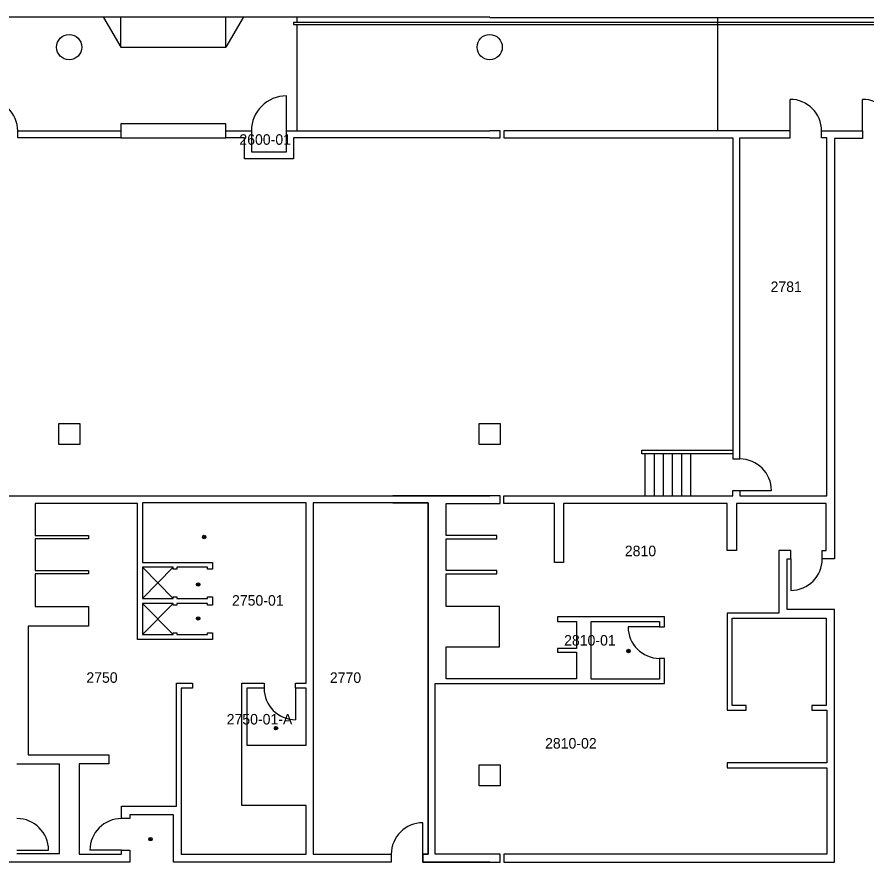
# Model space of a CAD drawing. Extents: x 2146168 to 2147252, y 2145478 to 2146523.
# Drawn here: x 2146746.18 to 2146770.41, y 2145514.99 to 2145539.1 of the extents above; entities that cross this region are included whole.
import ezdxf

# ---------------------------------------------------------------- set-up
doc = ezdxf.new("R2010")
doc.units = 0
for name, color, linetype in [('Level 1', 7, 'Continuous'), ('Level 12', 7, 'Continuous'), ('Level 13', 7, 'Continuous'), ('Level 14', 7, 'Continuous'), ('Level 3', 7, 'Continuous'), ('Level 33', 7, 'Continuous'), ('Level 49', 7, 'Continuous')]:
    doc.layers.add(name, color=color, linetype=linetype)

msp = doc.modelspace()

# ---------------------------------------------------------------- linework, layer by layer
at = {"layer": 'Level 1'}
for p, q in [((2146752.139, 2145536.048), (2146749.139, 2145536.048)), ((2146749.139, 2145536.048), (2146749.139, 2145535.648)), ((2146752.139, 2145535.648), (2146752.139, 2145536.048)), ((2146746.199, 2145535.648), (2146746.199, 2145535.848)), ((2146746.199, 2145535.848), (2146749.139, 2145535.848)), ((2146752.139, 2145535.848), (2146752.869, 2145535.848)), ((2146752.869, 2145535.848), (2146752.869, 2145535.248)), ((2146753.869, 2145535.248), (2146753.869, 2145535.848)), ((2146753.869, 2145535.848), (2146759.669, 2145535.848)), ((2146759.969, 2145535.848), (2146759.669, 2145535.848)), ((2146759.969, 2145535.648), (2146759.969, 2145535.848)), ((2146768.239, 2145535.848), (2146760.069, 2145535.848)), ((2146760.069, 2145535.848), (2146760.069, 2145535.648)), ((2146768.239, 2145535.648), (2146768.239, 2145535.848)), ((2146769.139, 2145535.648), (2146769.139, 2145535.848)), ((2146769.139, 2145535.848), (2146770.309, 2145535.848)), ((2146770.309, 2145535.848), (2146770.309, 2145535.628)), ((2146749.139, 2145535.648), (2146746.199, 2145535.648)), ((2146749.139, 2145535.648), (2146752.139, 2145535.648)), ((2146752.669, 2145535.648), (2146752.139, 2145535.648)), ((2146752.669, 2145535.048), (2146752.669, 2145535.648)), ((2146759.669, 2145535.648), (2146754.069, 2145535.648)), ((2146754.069, 2145535.648), (2146754.069, 2145535.048)), ((2146759.669, 2145535.648), (2146759.969, 2145535.648)), ((2146760.069, 2145535.648), (2146766.609, 2145535.648)), ((2146766.609, 2145535.648), (2146766.609, 2145526.488)), ((2146766.809, 2145526.488), (2146766.809, 2145535.648)), ((2146766.809, 2145535.648), (2146768.239, 2145535.648)), ((2146769.289, 2145535.648), (2146769.139, 2145535.648)), ((2146769.289, 2145525.438), (2146769.289, 2145535.648)), ((2146770.309, 2145535.628), (2146769.509, 2145535.628)), ((2146769.509, 2145535.628), (2146769.509, 2145523.638)), ((2146752.869, 2145535.248), (2146753.869, 2145535.248)), ((2146754.069, 2145535.048), (2146752.669, 2145535.048)), ((2146766.609, 2145526.488), (2146766.809, 2145526.488)), ((2146766.609, 2145525.438), (2146766.609, 2145525.588)), ((2146766.609, 2145525.588), (2146766.809, 2145525.588)), ((2146766.809, 2145525.588), (2146766.809, 2145525.438)), ((2146732.309, 2145525.438), (2146759.669, 2145525.438)), ((2146759.969, 2145525.438), (2146756.909, 2145525.438)), ((2146759.969, 2145525.218), (2146759.969, 2145525.438)), ((2146760.069, 2145525.218), (2146760.069, 2145525.438)), ((2146760.069, 2145525.438), (2146766.609, 2145525.438)), ((2146766.809, 2145525.438), (2146769.289, 2145525.438)), ((2146749.619, 2145525.218), (2146746.699, 2145525.218)), ((2146746.699, 2145525.218), (2146746.699, 2145524.308)), ((2146749.619, 2145521.338), (2146749.619, 2145525.218)), ((2146754.429, 2145525.238), (2146749.759, 2145525.238)), ((2146749.759, 2145525.238), (2146749.759, 2145523.538)), ((2146754.429, 2145520.088), (2146754.429, 2145525.238)), ((2146757.909, 2145525.238), (2146754.629, 2145525.238)), ((2146754.629, 2145525.238), (2146754.629, 2145515.208)), ((2146756.909, 2145525.238), (2146757.909, 2145525.238)), ((2146757.909, 2145525.238), (2146757.909, 2145515.208)), ((2146757.909, 2145515.208), (2146757.909, 2145525.238)), ((2146758.429, 2145524.308), (2146758.429, 2145525.218)), ((2146758.429, 2145525.218), (2146759.969, 2145525.218)), ((2146761.519, 2145525.218), (2146760.069, 2145525.218)), ((2146761.519, 2145523.538), (2146761.519, 2145525.218)), ((2146766.449, 2145525.218), (2146761.779, 2145525.218)), ((2146761.779, 2145525.218), (2146761.779, 2145523.538)), ((2146766.449, 2145523.878), (2146766.449, 2145525.218)), ((2146769.269, 2145525.218), (2146766.709, 2145525.218)), ((2146766.709, 2145525.218), (2146766.709, 2145523.878)), ((2146769.269, 2145523.878), (2146769.269, 2145525.218)), ((2146746.699, 2145524.308), (2146748.219, 2145524.308)), ((2146748.219, 2145524.308), (2146748.219, 2145524.208)), ((2146759.869, 2145524.308), (2146758.429, 2145524.308)), ((2146759.869, 2145524.208), (2146759.869, 2145524.308)), ((2146748.219, 2145524.208), (2146746.699, 2145524.208)), ((2146746.699, 2145524.208), (2146746.699, 2145523.308)), ((2146758.429, 2145523.308), (2146758.429, 2145524.208)), ((2146758.429, 2145524.208), (2146759.869, 2145524.208)), ((2146766.709, 2145523.878), (2146766.449, 2145523.878)), ((2146768.259, 2145523.878), (2146767.919, 2145523.878)), ((2146767.919, 2145523.878), (2146767.919, 2145522.088)), ((2146768.259, 2145523.638), (2146768.259, 2145523.878)), ((2146769.159, 2145523.638), (2146769.159, 2145523.878)), ((2146769.159, 2145523.878), (2146769.269, 2145523.878)), ((2146768.159, 2145522.188), (2146768.159, 2145523.638)), ((2146768.159, 2145523.638), (2146768.259, 2145523.638)), ((2146769.509, 2145523.638), (2146769.159, 2145523.638)), ((2146749.759, 2145523.538), (2146751.759, 2145523.538)), ((2146750.639, 2145523.398), (2146749.759, 2145523.398)), ((2146749.759, 2145523.398), (2146749.759, 2145522.508)), ((2146750.639, 2145523.348), (2146750.639, 2145523.398)), ((2146750.739, 2145523.348), (2146750.639, 2145523.348)), ((2146751.619, 2145523.398), (2146750.739, 2145523.398)), ((2146750.739, 2145523.398), (2146750.739, 2145523.348)), ((2146751.619, 2145523.348), (2146751.619, 2145523.398)), ((2146751.759, 2145523.348), (2146751.619, 2145523.348)), ((2146751.759, 2145523.538), (2146751.759, 2145523.348)), ((2146761.779, 2145523.538), (2146761.519, 2145523.538)), ((2146746.699, 2145523.308), (2146748.219, 2145523.308)), ((2146748.219, 2145523.208), (2146746.699, 2145523.208)), ((2146746.699, 2145523.208), (2146746.699, 2145522.278)), ((2146748.219, 2145523.308), (2146748.219, 2145523.208)), ((2146759.869, 2145523.308), (2146758.429, 2145523.308)), ((2146758.429, 2145522.278), (2146758.429, 2145523.208)), ((2146758.429, 2145523.208), (2146759.869, 2145523.208)), ((2146759.869, 2145523.208), (2146759.869, 2145523.308)), ((2146749.759, 2145522.508), (2146750.639, 2145522.508)), ((2146750.639, 2145522.368), (2146749.759, 2145522.368)), ((2146749.759, 2145522.368), (2146749.759, 2145521.478)), ((2146750.639, 2145522.508), (2146750.639, 2145522.558)), ((2146750.639, 2145522.558), (2146750.739, 2145522.558)), ((2146750.639, 2145522.318), (2146750.639, 2145522.368)), ((2146750.739, 2145522.558), (2146750.739, 2145522.508)), ((2146750.739, 2145522.508), (2146751.619, 2145522.508)), ((2146751.619, 2145522.368), (2146750.739, 2145522.368)), ((2146750.739, 2145522.368), (2146750.739, 2145522.318)), ((2146751.619, 2145522.508), (2146751.619, 2145522.558)), ((2146751.619, 2145522.558), (2146751.759, 2145522.558)), ((2146751.619, 2145522.318), (2146751.619, 2145522.368)), ((2146751.759, 2145522.558), (2146751.759, 2145522.318)), ((2146746.699, 2145522.278), (2146748.219, 2145522.278)), ((2146748.219, 2145522.278), (2146748.219, 2145521.718)), ((2146750.739, 2145522.318), (2146750.639, 2145522.318)), ((2146751.759, 2145522.318), (2146751.619, 2145522.318)), ((2146759.949, 2145522.278), (2146758.429, 2145522.278)), ((2146759.949, 2145521.128), (2146759.949, 2145522.278)), ((2146769.509, 2145522.188), (2146768.159, 2145522.188)), ((2146769.509, 2145514.988), (2146769.509, 2145522.188)), ((2146764.659, 2145521.988), (2146761.599, 2145521.988)), ((2146761.599, 2145521.988), (2146761.599, 2145521.848)), ((2146764.659, 2145521.698), (2146764.659, 2145521.988)), ((2146767.919, 2145522.088), (2146766.449, 2145522.088)), ((2146766.449, 2145522.088), (2146766.449, 2145519.318)), ((2146766.589, 2145519.458), (2146766.589, 2145521.948)), ((2146766.589, 2145521.948), (2146769.269, 2145521.948)), ((2146769.269, 2145521.948), (2146769.269, 2145519.458)), ((2146748.219, 2145521.718), (2146746.499, 2145521.718)), ((2146746.499, 2145521.718), (2146746.499, 2145518.048)), ((2146761.599, 2145521.848), (2146762.149, 2145521.848)), ((2146762.149, 2145521.848), (2146762.149, 2145521.078)), ((2146762.569, 2145520.208), (2146762.569, 2145521.848)), ((2146762.569, 2145521.848), (2146764.519, 2145521.848)), ((2146764.519, 2145521.848), (2146764.519, 2145521.698)), ((2146764.519, 2145521.698), (2146764.659, 2145521.698)), ((2146749.759, 2145521.478), (2146750.639, 2145521.478)), ((2146750.639, 2145521.478), (2146750.639, 2145521.528)), ((2146750.639, 2145521.528), (2146750.739, 2145521.528)), ((2146750.739, 2145521.528), (2146750.739, 2145521.478)), ((2146750.739, 2145521.478), (2146751.619, 2145521.478)), ((2146751.619, 2145521.478), (2146751.619, 2145521.528)), ((2146751.619, 2145521.528), (2146751.759, 2145521.528)), ((2146751.759, 2145521.528), (2146751.759, 2145521.338)), ((2146751.759, 2145521.338), (2146749.619, 2145521.338)), ((2146758.429, 2145520.218), (2146758.429, 2145521.128)), ((2146758.429, 2145521.128), (2146759.949, 2145521.128)), ((2146762.149, 2145521.078), (2146761.599, 2145521.078)), ((2146761.599, 2145521.078), (2146761.599, 2145520.978)), ((2146761.599, 2145520.978), (2146762.149, 2145520.978)), ((2146762.149, 2145520.978), (2146762.149, 2145520.218)), ((2146764.659, 2145520.798), (2146764.519, 2145520.798)), ((2146764.519, 2145520.798), (2146764.519, 2145520.208)), ((2146764.659, 2145520.078), (2146764.659, 2145520.798)), ((2146762.149, 2145520.218), (2146758.429, 2145520.218)), ((2146764.519, 2145520.208), (2146762.569, 2145520.208)), ((2146750.729, 2145516.578), (2146750.729, 2145520.088)), ((2146750.729, 2145520.088), (2146751.189, 2145520.088)), ((2146751.189, 2145519.948), (2146750.869, 2145519.948)), ((2146750.869, 2145519.948), (2146750.869, 2145515.208)), ((2146751.189, 2145520.088), (2146751.189, 2145519.948)), ((2146752.599, 2145516.598), (2146752.599, 2145520.088)), ((2146752.599, 2145520.088), (2146753.229, 2145520.088)), ((2146753.229, 2145519.948), (2146752.739, 2145519.948)), ((2146752.739, 2145519.948), (2146752.739, 2145518.318)), ((2146753.229, 2145520.088), (2146753.229, 2145519.948)), ((2146754.129, 2145519.948), (2146754.129, 2145520.088)), ((2146754.129, 2145520.088), (2146754.429, 2145520.088)), ((2146754.429, 2145519.948), (2146754.129, 2145519.948)), ((2146754.429, 2145518.318), (2146754.429, 2145519.948)), ((2146758.109, 2145515.208), (2146758.109, 2145520.078)), ((2146758.109, 2145520.078), (2146764.659, 2145520.078)), ((2146766.989, 2145519.458), (2146766.589, 2145519.458)), ((2146766.989, 2145519.318), (2146766.989, 2145519.458)), ((2146769.269, 2145519.458), (2146768.859, 2145519.458)), ((2146768.859, 2145519.458), (2146768.859, 2145519.318)), ((2146766.449, 2145519.318), (2146766.989, 2145519.318)), ((2146768.859, 2145519.318), (2146769.289, 2145519.318)), ((2146769.289, 2145519.318), (2146769.289, 2145517.818)), ((2146752.739, 2145518.318), (2146754.429, 2145518.318)), ((2146746.499, 2145518.048), (2146748.799, 2145518.048)), ((2146748.799, 2145518.048), (2146748.799, 2145517.788)), ((2146746.179, 2145517.788), (2146747.389, 2145517.788)), ((2146747.389, 2145515.228), (2146747.389, 2145517.788)), ((2146748.799, 2145517.788), (2146747.949, 2145517.788)), ((2146747.949, 2145517.788), (2146747.949, 2145515.208)), ((2146769.289, 2145517.818), (2146766.449, 2145517.818)), ((2146766.449, 2145517.818), (2146766.449, 2145517.678)), ((2146766.449, 2145517.678), (2146769.289, 2145517.678)), ((2146769.289, 2145517.678), (2146769.289, 2145515.208)), ((2146749.159, 2145516.228), (2146749.159, 2145516.578)), ((2146749.159, 2145516.578), (2146750.729, 2145516.578)), ((2146754.429, 2145516.598), (2146752.599, 2145516.598)), ((2146754.429, 2145515.208), (2146754.429, 2145516.598)), ((2146750.649, 2145516.338), (2146749.399, 2145516.338)), ((2146749.399, 2145516.338), (2146749.399, 2145516.228)), ((2146750.649, 2145514.988), (2146750.649, 2145516.338)), ((2146749.399, 2145516.228), (2146749.159, 2145516.228)), ((2146746.179, 2145515.228), (2146747.389, 2145515.228)), ((2146747.949, 2145515.208), (2146749.159, 2145515.208)), ((2146749.159, 2145515.208), (2146749.159, 2145515.328)), ((2146749.159, 2145515.328), (2146749.399, 2145515.328)), ((2146749.399, 2145515.328), (2146749.399, 2145514.988)), ((2146750.869, 2145515.208), (2146754.429, 2145515.208)), ((2146754.629, 2145515.208), (2146756.859, 2145515.208)), ((2146756.859, 2145515.208), (2146756.859, 2145514.988)), ((2146757.909, 2145515.208), (2146757.759, 2145515.208)), ((2146757.759, 2145515.208), (2146757.759, 2145514.988)), ((2146757.759, 2145514.988), (2146757.759, 2145515.208)), ((2146757.759, 2145515.208), (2146757.909, 2145515.208)), ((2146759.969, 2145515.208), (2146758.109, 2145515.208)), ((2146759.969, 2145514.988), (2146759.969, 2145515.208)), ((2146769.289, 2145515.208), (2146760.069, 2145515.208)), ((2146760.069, 2145515.208), (2146760.069, 2145514.988)), ((2146749.399, 2145514.988), (2146745.939, 2145514.988)), ((2146756.859, 2145514.988), (2146750.649, 2145514.988)), ((2146757.759, 2145514.988), (2146759.969, 2145514.988)), ((2146759.669, 2145514.988), (2146757.759, 2145514.988)), ((2146760.069, 2145514.988), (2146769.509, 2145514.988))]:
    msp.add_line(p, q, dxfattribs=at)
at = {"layer": 'Level 12'}
for p, q in [((2146711.769, 2145539.098), (2146759.669, 2145539.098)), ((2146754.169, 2145539.098), (2146754.169, 2145538.938)), ((2146759.669, 2145539.088), (2146810.169, 2145539.088)), ((2146766.169, 2145539.088), (2146766.169, 2145535.848)), ((2146754.169, 2145538.888), (2146754.169, 2145535.848)), ((2146749.139, 2145538.238), (2146752.139, 2145538.238))]:
    msp.add_line(p, q, dxfattribs=at)
for points in [[(2146748.649, 2145539.088), (2146749.139, 2145538.238), (2146749.139, 2145539.088)], [(2146752.629, 2145539.088), (2146752.139, 2145538.238), (2146752.139, 2145539.088)]]:
    msp.add_lwpolyline(points, dxfattribs=at)
at = {"layer": 'Level 13'}
for p, q in [((2146810.169, 2145538.938), (2146759.669, 2145538.938)), ((2146759.669, 2145538.888), (2146810.169, 2145538.888)), ((2146764.009, 2145526.638), (2146764.009, 2145526.738)), ((2146764.009, 2145526.738), (2146766.609, 2145526.738)), ((2146766.609, 2145526.638), (2146764.009, 2145526.638)), ((2146764.109, 2145525.438), (2146764.109, 2145526.638)), ((2146764.369, 2145525.438), (2146764.369, 2145526.638)), ((2146764.629, 2145525.438), (2146764.629, 2145526.638)), ((2146764.889, 2145525.438), (2146764.889, 2145526.638)), ((2146765.149, 2145525.438), (2146765.149, 2145526.638)), ((2146765.409, 2145525.438), (2146765.409, 2145526.638))]:
    msp.add_line(p, q, dxfattribs=at)
msp.add_lwpolyline([(2146759.669, 2145538.938), (2146754.069, 2145538.938), (2146754.069, 2145538.888), (2146759.669, 2145538.888)], dxfattribs=at)
at = {"layer": 'Level 14'}
for p, q in [((2146750.639, 2145523.398), (2146749.759, 2145522.508)), ((2146750.639, 2145522.508), (2146749.759, 2145523.398)), ((2146749.759, 2145522.368), (2146750.639, 2145521.478)), ((2146750.639, 2145522.368), (2146749.759, 2145521.478))]:
    msp.add_line(p, q, dxfattribs=at)
at = {"layer": 'Level 3'}
for p, q in [((2146753.869, 2145535.848), (2146753.869, 2145536.848)), ((2146768.239, 2145535.848), (2146768.239, 2145536.748)), ((2146770.309, 2145535.848), (2146770.309, 2145536.748)), ((2146766.809, 2145525.588), (2146767.709, 2145525.588)), ((2146751.521, 2145524.26), (2146751.571, 2145524.26)), ((2146768.259, 2145523.638), (2146768.259, 2145522.738)), ((2146751.349, 2145522.908), (2146751.399, 2145522.908)), ((2146751.349, 2145521.938), (2146751.399, 2145521.938)), ((2146764.519, 2145521.698), (2146763.619, 2145521.698)), ((2146763.629, 2145521.008), (2146763.679, 2145521.008)), ((2146754.129, 2145519.948), (2146754.129, 2145519.048)), ((2146753.569, 2145518.808), (2146753.519, 2145518.808)), ((2146753.569, 2145518.808), (2146753.619, 2145518.808)), ((2146757.759, 2145515.208), (2146757.759, 2145516.108)), ((2146749.989, 2145515.638), (2146750.039, 2145515.638)), ((2146746.179, 2145515.328), (2146747.079, 2145515.328)), ((2146749.159, 2145515.328), (2146748.259, 2145515.328))]:
    msp.add_line(p, q, dxfattribs=at)
for points in [[(2146747.369, 2145526.898), (2146747.369, 2145527.498), (2146747.969, 2145527.498), (2146747.969, 2145526.898)], [(2146759.369, 2145526.898), (2146759.369, 2145527.498), (2146759.969, 2145527.498), (2146759.969, 2145526.898)], [(2146759.369, 2145526.898), (2146759.369, 2145527.498), (2146759.969, 2145527.498), (2146759.969, 2145526.898)], [(2146759.369, 2145517.158), (2146759.369, 2145517.758), (2146759.969, 2145517.758), (2146759.969, 2145517.158)], [(2146759.369, 2145517.158), (2146759.369, 2145517.758), (2146759.969, 2145517.758), (2146759.969, 2145517.158)]]:
    msp.add_lwpolyline(points, close=True, dxfattribs=at)
for centre, radius in [((2146747.669, 2145538.238), 0.36), ((2146759.669, 2145538.238), 0.36), ((2146759.669, 2145538.238), 0.36), ((2146751.521, 2145524.26), 0.05), ((2146751.521, 2145524.26), 0.02), ((2146751.349, 2145522.908), 0.05), ((2146751.349, 2145522.908), 0.02), ((2146751.349, 2145521.938), 0.05), ((2146751.349, 2145521.938), 0.02), ((2146763.629, 2145521.008), 0.05), ((2146763.629, 2145521.008), 0.02), ((2146753.569, 2145518.808), 0.05), ((2146753.569, 2145518.808), 0.05), ((2146753.569, 2145518.808), 0.02), ((2146753.569, 2145518.808), 0.02), ((2146749.989, 2145515.638), 0.05), ((2146749.989, 2145515.638), 0.02)]:
    msp.add_circle(centre, radius, dxfattribs=at)
at = {"layer": 'Level 33'}
for centre, radius, start, end in [((2146745.299, 2145535.848), 0.9, 0, 90), ((2146753.869, 2145535.848), 1, 90, 180), ((2146768.239, 2145535.848), 0.9, 0, 90), ((2146770.309, 2145535.848), 0.9, 0, 90), ((2146766.809, 2145525.588), 0.9, 360, 90), ((2146768.259, 2145523.638), 0.9, 270, 360), ((2146764.519, 2145521.698), 0.9, 180, 270), ((2146754.129, 2145519.948), 0.9, 180, 270), ((2146746.179, 2145515.328), 0.9, 360, 90), ((2146749.159, 2145515.328), 0.9, 90, 180), ((2146757.759, 2145515.208), 0.9, 90, 180)]:
    msp.add_arc(centre, radius, start, end, dxfattribs=at)

# ---------------------------------------------------------------- texts
at = {"layer": 'Level 49'}
for s, p in [('2600-01', (2146752.525, 2145535.452)), ('2781', (2146767.684, 2145531.251)), ('2810', (2146763.525, 2145523.713)), ('2810-01', (2146761.792, 2145521.163)), ('2770', (2146755.108, 2145520.099)), ('2810-02', (2146761.249, 2145518.225))]:
    msp.add_text(s, height=0.3, rotation=0, dxfattribs=at).set_placement(p)
for s, p in [('2750-01', (2146752.315, 2145522.302)), ('2750', (2146748.159, 2145520.101)), ('2750-01-A', (2146752.163, 2145518.912))]:
    msp.add_text(s, height=0.3, dxfattribs=at).set_placement(p)

doc.saveas('drawing.dxf')
